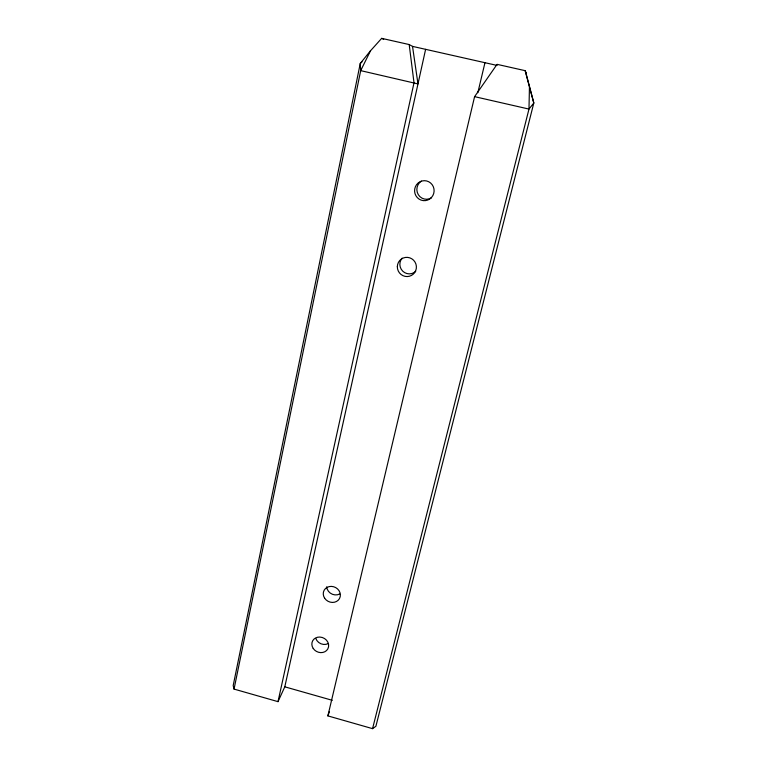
<?xml version="1.0" encoding="UTF-8"?>
<svg xmlns="http://www.w3.org/2000/svg" width="767" height="767" viewBox="0 0 767 767"><rect width="100%" height="100%" fill="white"/><g stroke="black" fill="none" stroke-linecap="round" stroke-linejoin="round"><path stroke-width="1.15" d="M525.136 70.66L529.451 86.805L528.981 109.077L372.561 728.65L327.873 715.889L474.591 96.652L497.054 64.342L525.136 70.66L525.97 72.731M425.618 49.337L284.797 686.82L278.009 701.652L234.05 689.092L360.691 70.631L370.499 50.795L381.678 38.35L409.195 44.553L412.521 46.384L497.131 65.444M278.009 701.652L414.007 82.807L409.195 44.553M477.831 92.721L484.965 62.702M327.873 715.889L329.455 711.527M370.499 50.795L360.26 63.469L233.187 685.554L234.05 689.092M362.014 61.868L360.26 63.469L360.691 70.631L417.986 83.919L412.521 46.384M372.561 728.65L375.897 726.272L533.813 103.008L525.616 71.868M474.591 96.652L528.981 109.077L533.813 103.008L529.451 86.805M284.797 686.82L332.284 700.309M381.678 38.35L383.663 39.338M431.485 197.79A9.827 9.597 -85.9 0 1 418.293 194.636A9.827 9.597 -85.9 0 1 421.38 181.108M415.704 271.345A9.482 9.348 61.2 0 1 402.752 271.182A9.482 9.348 61.2 0 1 402.157 258.143M339.714 593.994A8.59 7.747 26 0 1 326.713 586.813M328.228 643.59A8.456 7.497 25.6 0 1 315.831 638.518M431.476 197.502A10 9.77 -86.8 0 0 426.577 180.945A10 9.77 -86.8 0 0 415.005 193.61A10 9.77 -86.8 0 0 431.476 197.502M397.335 266.619A9.645 9.501 59.7 0 0 411.448 275.439A9.645 9.501 59.7 0 0 411.831 258.815A9.645 9.501 59.7 0 0 397.335 266.619M324.633 598.193A8.725 7.843 26.1 0 0 339.445 598.644A8.725 7.843 26.1 0 0 331.373 586.391A8.725 7.843 26.1 0 0 324.633 598.193M313.214 648.451A8.59 7.593 25.6 0 0 327.768 648.997A8.59 7.593 25.6 0 0 319.801 637.051A8.59 7.593 25.6 0 0 313.214 648.451"/></g></svg>
